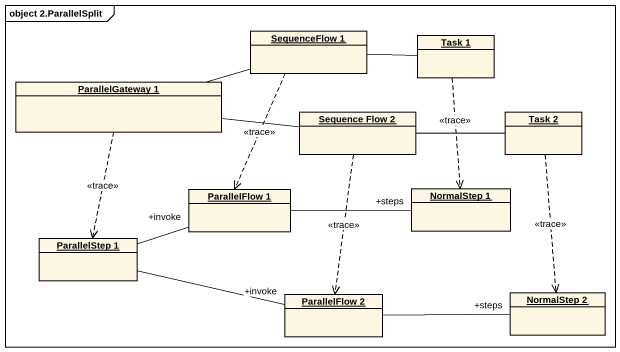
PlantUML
@startuml
mainframe object 2.ParallelSplit
hide circle
hide empty members
object "SequenceFlow 1" as SequenceFlow_1
object "Task 1" as Task_1
object "ParallelGateway 1" as ParallelGateway_1
object "Sequence Flow 2" as Sequence_Flow_2
object "Task 2" as Task_2
object "ParallelFlow 1" as ParallelFlow_1
object "NormalStep 1" as NormalStep_1
object "ParallelStep 1" as ParallelStep_1
object "ParallelFlow 2" as ParallelFlow_2
object "NormalStep 2" as NormalStep_2
SequenceFlow_1 -right- Task_1
SequenceFlow_1 ..> ParallelFlow_1 : <<trace>>
Task_1 ..> NormalStep_1 : <<trace>>
ParallelGateway_1 -right- SequenceFlow_1
ParallelGateway_1 -right- Sequence_Flow_2
ParallelGateway_1 ..> ParallelStep_1 : <<trace>>
Sequence_Flow_2 -right- Task_2
Sequence_Flow_2 ..> ParallelFlow_2 : <<trace>>
Task_2 ..> NormalStep_2 : <<trace>>
ParallelFlow_1 -right- "+steps" NormalStep_1
ParallelStep_1 -right- "+invoke" ParallelFlow_1
ParallelStep_1 -right- "+invoke" ParallelFlow_2
ParallelFlow_2 -right- "+steps" NormalStep_2
@enduml
